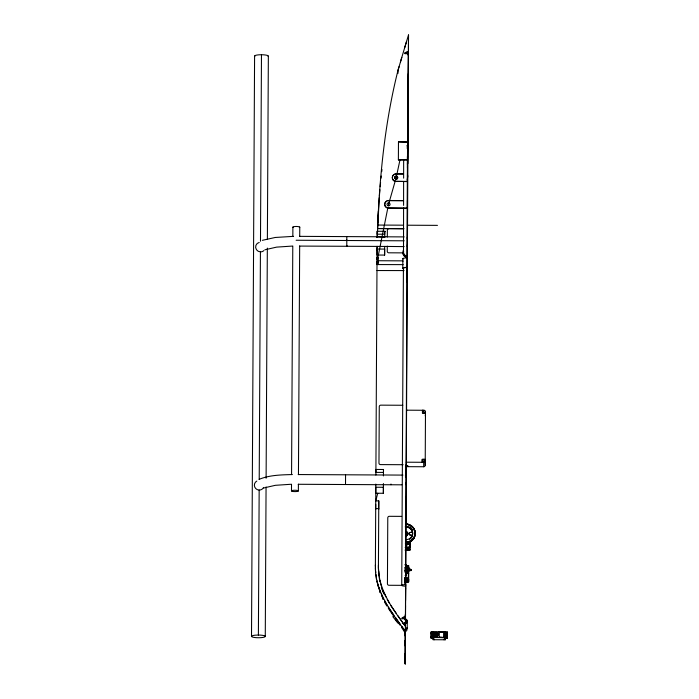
<?xml version="1.0" encoding="UTF-8"?>
<svg xmlns="http://www.w3.org/2000/svg" width="699" height="699" viewBox="0 0 699 699"><rect width="100%" height="100%" fill="white"/><g stroke="black" fill="none" stroke-linecap="round" stroke-linejoin="round"><path stroke-width="1.05" d="M405.28 653.993L405.254 664.05L408.513 34.95L406.25 42.447A171.622 9.515 -73.8 0 0 404.607 47.943L404.581 48.03A173.343 9.611 -73.8 0 0 401.803 57.388L400.44 62.019M405.341 641.298L405.306 643.683L405.341 641.298L405.001 642.486M405.184 618.921L405.499 614.858L405.184 619.803M405.324 645.107L405.027 643.176M405.621 577.243L405.621 576.483M346.774 246.065L346.809 239.399M375.459 567.99L375.625 572.734L375.625 571.546M405.341 635.872L405.411 629.039L405.359 633.154L401.645 627.519L401.645 626.33L405.359 631.372C391.038 611.983 374.437 590.559 375.398 565.019M375.913 574.499L376.473 579.401L376.481 578.213M377.014 261.155L376.997 264.039L377.906 264.047L377.949 257.415L377.032 257.407L377.023 259.399M378.43 565.037C377.582 588.401 392.025 608.418 405.385 626.138L402.441 622.206L402.432 623.394M378.648 572.595L378.657 571.406M378.91 575.251L378.919 574.062M379.47 578.964L379.478 577.776M380.003 581.594L380.011 580.406L380.964 585.351M383.122 590.55L383.122 591.738L382.091 588.881M384.153 594.255L384.153 593.067L385.953 596.955M407.447 200.587L407.412 208.319L388.522 208.04A3.853 3.775 0.1 0 1 384.695 204.248A3.853 3.775 0.1 0 1 388.565 200.491L403.253 200.569M388.539 205.751L388.557 202.963M387.569 200.796A3.853 3.775 0.1 0 1 388.565 200.674L388.565 200.491M407.5 173.859L407.456 181.591L396.15 181.356A3.853 3.775 0.1 0 1 392.322 177.555A3.853 3.775 0.1 0 1 396.193 173.806L403.384 173.841M396.15 181.53A3.853 3.775 0.1 0 1 392.322 177.738A3.853 3.775 0.1 0 1 396.193 173.981L396.193 173.806M407.5 155.798L407.473 159.914L398.378 159.87L407.473 159.739M407.569 142.08L398.474 141.853L407.569 142.08L407.543 148.249L407.089 148.249M403.498 253.44L403.498 253.003C401.619 254.646 405.455 257.328 407.325 256.952M403.498 252.252L403.576 207.577M403.576 205.392L403.62 181.425M403.629 178.158L403.655 159.634M405.403 256.699L404.179 255.345A4.456 4.369 0.1 0 1 403.498 250.067M404.974 653.443L405.254 663.919M405.472 575.705L405.132 575.391L406.329 575.242M405.071 564.801L405.534 564.346M405.341 580.546L405.35 579.654L408.679 579.733M405.621 577.426L405.167 577.426L405.149 580.153M405.603 589.047L405.603 588.453M405.603 579.847L405.149 580.738M406.171 256.952L406.171 256.192L407.325 256.358M405.63 575.626L406.206 575.522M405.874 574.875L405.507 575.146L405.787 574.176M405.595 581.673L405.603 581.262M405.612 578.921L405.621 576.981M405.778 507.43L406.04 499.916L405.586 499.916M405.149 580.589L405.953 580.546M405.953 579.716L405.953 580.607M406.023 507.483L405.813 505.91M405.569 503.236L406.023 503.236L406.032 500.895M406.241 469.169L406.18 476.744M406.241 468.575L406.25 467.081M406.268 464.11L406.259 466.661L423.69 466.749A1.512 1.485 0.1 0 0 425.21 465.272L425.481 411.772A1.512 1.485 0.1 0 0 423.218 410.47A1.512 1.485 0.1 0 0 423.201 413.039A1.512 1.485 0.1 0 0 425.481 411.772L425.473 416.22A1.512 1.485 0.1 0 0 425.272 415.477M406.783 273.117L406.783 272.706M407.246 270.12L406.809 268.87L406.792 270.863M405.927 570.838L406.337 570.541A0.909 0.891 0.1 0 0 406.346 569.283A0.909 0.891 0.1 0 0 405.062 569.274M406.337 570.611L406.573 570.201A0.909 0.891 0.1 0 0 406.346 569.336L406.346 569.283M405.193 564.652L406.268 564.661L405.726 564.434M406.556 411.073L406.556 409.116M406.329 575.364L406.407 575.19M406.451 569.178L406.905 568.27M407.255 269.849L407.246 270.863M407.255 282.483L407.543 147.043M405.254 581.987L406.591 581.699M407.43 571.153C405.368 572.787 410.068 569.624 411.073 570.637M407.089 571.336C407.473 570.681 404.415 570.061 405.464 570.838M407.237 627.912L407.246 621.795M407.491 581.996C410.191 581.472 406.897 582.686 407.875 581.446M408.67 582.005L408.758 565.683L407.561 565.683L407.893 566.094M409.404 544.084L407.552 544.093L409.404 544.215M407.622 571.127L411.353 570.367M410.898 569.397L407.631 568.829L411.082 569.467M407.84 549.589L407.84 550.122L407.709 549.431M408.74 569.563L408.749 567.544L406.722 567.536M411.23 570.524L411.431 570.192M411.362 569.746L411.431 569.921M412.497 535.111L412.602 533.145M423.69 466.749L423.699 462.292L406.268 462.205M425.21 465.272L425.219 460.816A1.512 1.485 0.1 0 0 422.956 459.514A1.512 1.485 0.1 0 0 422.939 462.091A1.512 1.485 0.1 0 0 425.219 460.816M433.135 638.108L430.933 637.986L433.135 637.995L433.467 631.573L447.491 632.123L445.289 632.228M431.641 634.386L430.96 633.836L431.833 634.246M432.305 633.277C431.274 632.438 430.357 633.311 432.183 633.119M433.17 631.747L430.968 632.158L433.17 632.167M431.327 637.401L431.327 635.81L432.288 636.247M432.244 634.718L433.153 634.666L432.244 634.718L432.244 635.251L433.153 635.199M433.135 639.716L433.441 637.523L439.199 637.549L445.263 637.82L445.254 639.777L433.135 639.716L433.144 637.846M434.341 639.725L434.35 639.131M444.048 639.83L444.048 639.174M446.18 635.382L445.272 635.321L446.18 635.382L446.189 634.736L445.28 634.727L446.189 634.736M445.263 638.178L447.456 638.187L445.263 638.056L445.289 631.87M447.281 637.252L447.124 637.366M446.451 636.029L447.465 636.37L447.203 635.959M346.774 246.319L346.774 245.847M377.014 261.443L377.014 261.243M377.137 237.328L377.137 236.839L384.712 237.293M377.547 225.061L403.227 225.183M377.906 264.047L377.923 261.164M377.932 259.408L377.932 259.049M383.454 475.486L383.454 475.075M383.393 487.29L375.809 487.247L375.782 493.241L383.367 493.276L383.393 487.247M384.625 255.083L384.651 249.089L377.076 249.054L377.049 255.039L384.625 255.083L384.668 246.441L299.487 246.083M398.019 73.325L398.037 70.188L399.077 66.65M405.586 584.058L405.132 584.058L405.149 580.441M405.149 581.175L405.14 581.786L405.149 581.262M407.237 272.619L407.229 275.502L406.766 275.502L406.783 272.619M405.306 643.185L405.341 641.831M405.481 619.803L405.49 618.921M405.333 643.77L405.333 642.652M405.306 642.486L405.315 640.494M405.595 582.005L405.603 581.175M405.603 580.292L405.569 573.783L405.839 574.255M406.04 499.488L406.058 496.605L405.603 496.605M406.136 484.337L406.145 482.668M406.18 477.277L406.189 475.608M407.491 156.847L407.465 164.571L407.569 141.897M407.5 156.279L405.437 617.829A2.272 0.446 0.3 0 0 403.236 618.152L402.047 618.702L402.056 617.811L403.244 617.261A2.272 0.446 0.3 0 1 405.437 616.937L403.926 617.366L405.437 617.68M407.552 145.27L407.098 146.257M407.237 271.439L406.792 271.448M407.412 244.484L407.403 246.642L407.412 245.812M407.447 239.075L407.447 237.162M408.041 134.916L408.513 34.95M405.114 578.545L408.382 578.562L408.391 577.767L405.114 577.75M412.602 533.494L412.261 531.441M251.509 636.361L254.585 56.042M258.394 635.041L254.952 635.208A6.885 1.346 0.3 0 0 254.952 637.54L256.612 637.689A6.885 1.346 0.3 0 0 265.209 636.606A6.885 1.346 0.3 0 0 258.394 635.041L259.163 490.069M259.215 479.427L260.43 251.876A4.884 4.771 26.7 0 1 259.215 242.431M260.482 241.216L261.47 54.732A6.885 1.346 0.3 0 1 268.119 56.462M265.271 636.431L266.066 486.985M266.109 478.256L267.333 248.093M267.376 239.373L268.355 56.112M291.483 490.908L291.518 484.162M291.57 474.604L292.785 245.969M292.837 236.402L292.89 227.123M298.368 490.943L298.403 484.197M298.456 474.638L299.67 246.004M299.714 236.437L299.766 227.158M346.809 239.303L346.826 236.664M377.023 259.312L377.023 258.77M375.389 566.207L375.721 504.337M375.835 484.494L375.695 509.492M375.879 475.032L377.093 246.301M377.145 237.415L377.172 231.264L385.289 231.308M377.757 493.249L375.747 500.877L378.779 500.886L378.421 567.938L379.513 579.523M378.727 509.501L378.779 500.886M383.367 493.276L383.419 483.551M383.454 475.923L383.489 469.492L375.913 469.457L375.887 472.384L383.471 472.428L383.489 469.492M384.721 237.459L384.756 231.299L384.73 234.226L377.154 234.191L377.172 231.264M387.281 246.127L387.255 251.308A1.512 1.485 0.1 0 0 388.758 252.802L402.921 252.872M387.325 236.996L387.36 230.163A1.512 1.485 0.1 0 1 388.889 228.687M396.158 179.154L396.176 176.183M398.378 159.87L398.474 141.853M402.807 268.206L402.86 258.7M401.733 585.386A3.853 0.751 0.3 0 1 405.586 584.652L405.586 586.155A3.853 0.751 0.3 0 1 401.733 585.386L403.419 268.215M403.236 618.152L403.244 617.261M406.224 52.207L405.044 52.757L405.036 53.648L406.224 53.098L406.224 52.207A2.272 0.446 0.3 0 1 408.426 51.883L407.709 52.067M406.792 270.775L406.792 270.233M405.018 645.824L405.027 643.762M405.009 642.049L405.009 640.494M405.132 584.058L405.167 577.426M406.766 275.502L406.809 268.87M405.123 630.952L404.957 663.666M405.158 579.331L405.158 578.781M407.447 168.109L407.473 163.4M407.491 157.266L407.5 156.427M407.552 146.257L407.098 145.409M405.036 635.872L405.044 634.788M405.167 619.061L405.499 614.867M405.595 581.559L405.603 580.441M405.612 580.153L405.612 579.419M405.612 574.657L405.56 575.067M404.931 571.485L405.691 571.686L405.691 572.551L406.827 572.263L408.085 569.781M406.04 499.837L406.049 498.946M407.246 270.775L407.255 270.233M407.438 238.595L407.456 236.917M405.464 619.838L405.542 605.596M405.569 600.458L405.665 584.277M405.612 579.331L405.612 578.789M405.708 568.715L405.927 567.911M406.032 501.332L406.032 501.873M406.145 483.219L406.136 484.756M408.382 578.562L408.408 573.311M408.469 550.27L405.289 549.895M409.544 543.586L409.57 541.533M409.867 541.052L409.745 547.273L405.289 547.334L409.841 547.002M410.173 541.244L410.13 549.3M430.933 638.1L430.942 636.806L431.816 637.339L432.384 636.501M430.951 636.3L430.96 633.836M430.96 633.329L430.968 632.036M433.441 637.523L433.467 631.573M436.167 636.789C427.473 631.302 444.931 631.398 436.167 636.789L436.176 635.933C430.374 632.272 442.013 632.333 436.176 635.933M436.193 632.953L436.193 632.333M439.199 637.549L439.234 631.608M443.751 637.278L443.778 631.922L439.225 631.905L444.381 632.132L444.354 637.479L439.199 637.252L442.292 637.392M445.254 639.777L445.263 638.589L444.66 638.589M447.456 638.187L447.465 636.894M346.783 245.969L346.783 245.524M345.516 484.145L345.559 474.883M375.826 484.101L375.826 484.66M377.941 258.394L377.949 257.415M390.986 484.031L390.986 484.748M407.491 160.001L407.5 158.944M405.044 634.587L405.105 629.249M405.193 614.884L405.49 615.775M405.411 628.567L405.385 631.118M437.469 225.366L407.508 225.218M447.465 636.37L447.482 633.914M384.668 246.415L404.153 246.616M407.552 145.838L408.426 52.775L405.079 52.74L405.036 53.648C413.668 53.893 403.279 53.307 408.417 52.923M406.023 506.889L405.813 506.329L406.381 523.97M447.482 633.399L447.491 632.123M408.749 567.544L404.704 567.64M377.076 250.539L377.119 247.289M401.794 57.423L398.037 70.188C384.992 121.897 379.697 175.362 377.539 228.556L403.987 228.704M405.001 643.674L405.036 641.367M377.259 237.529L379.234 197.8M377.731 222.832L378.342 210.993M379.4 195.781L379.924 189.726M380.186 186.694L380.579 182.509M414.953 535.172L415.171 532.804A9.288 9.104 0.1 0 0 410.898 525.508M381.034 178.166L381.261 175.999M381.715 171.657L381.977 169.507M406.451 533.791L405.743 533.014M407.657 548.986L407.648 549.528M405.525 564.949L405.883 565.342M405.883 566.111L405.778 565.858M405.551 568.016L405.822 567.544L405.647 568.069M405.936 566.129L405.883 565.797M407.84 549.825C407.124 548.243 409.579 548.811 408.627 550.122L408.845 549.143M408.828 549.536L408.399 548.566L407.631 549.134M410.147 547.064L409.964 547.876M405.691 571.686L406.766 571.258L407.168 569.825L408.085 569.903M410.138 549.536L410.051 549.982M407.998 566.347L407.036 567.186L406.582 565.972M407.753 569.921L407.316 568.75L405.647 567.955M409.955 570.148L409.736 569.886M410.47 570.113L410.863 570.27M432.358 636.815L432.358 636.308M407.229 180.01L407.823 175.781M406.434 574.997L406.862 571.861M377.39 259.984L387.901 207.559M406.399 581.28L406.53 580.799M407.919 581.253L407.657 581.883M446.067 636.343L446.102 637.025M446.032 636.649L446.285 636.02M396.167 177.668L399.994 159.844M405.298 571.633L405.097 572.472L405.804 572.385M435.582 636.71L435.783 635.88M407.351 543.735L407.316 543.927A1.573 1.547 0.1 0 1 405.997 544.914L405.988 544.853M388.548 204.353L395.293 180.744M404.607 47.943L406.565 41.424M407.762 54.854L408.434 52.801M406.102 568.768L406.302 568.173M436.587 633.006L436.779 632.412M407.552 544.093L407.465 544.434A1.879 1.844 0.1 0 1 405.831 545.351M405.944 548.907C405.071 546.19 409.439 549.213 410.121 547.221M409.544 543.507L405.333 543.726M409.841 543.665L409.553 544.163M405.28 550.253L409.684 550.253L410.112 549.449M405.49 572.429L405.525 572.035M407.971 566.539L407.237 567.09L406.503 566.531M408.085 570.288L408.137 569.825M410.925 570.052L410.479 570.052M432.297 634.019L432.375 633.338M406.442 581.087L406.818 580.546M435.04 636.483L435.416 635.723M446.084 633.486L446.303 633.049M406.844 568.401L406.46 568.916L407.674 569.222M436.945 633.163L437.329 632.639M406.337 570.541A0.909 0.891 0.1 0 1 405.053 570.533A0.909 0.891 0.1 0 0 406.337 570.602L406.346 569.336L405.245 569.204M405.665 534.455L406.757 533.643L405.673 532.821M406.128 570.401L405.7 569.37L405.271 570.401M407.779 569.982L407.211 570.209M432.279 636.876L431.091 637.025M434.568 636.134L435.11 635.487M446.172 633.311L447.369 633.233M406.128 569.563L407.098 568.61M406.774 569.161L407.631 568.942M437.259 633.399L437.801 632.997M406.302 533.975L405.735 534.185M409.955 549.72L408.627 549.886M409.832 550.052L405.28 550.104M431.091 636.09L431.825 635.784L432.358 636.431M405.874 506.626L405.874 506.207M434.21 635.662L434.865 635.181M433.983 635.129L434.717 634.823M264.877 249.796L276.603 247.123L292.068 246.092M259.111 479.339C269.569 475.014 281.19 474.883 292.331 474.542M263.61 487.998L275.345 485.316L290.801 484.285M405.743 533.381L406.198 533.643L405.735 533.896M409.841 547.579L405.289 547.632M437.504 633.705L438.159 633.46M262.317 240.334L275.24 237.468L293.597 236.349M446.46 633.058L447.22 633.102M447.133 634.273L446.381 634.22M447.124 637.243L446.215 637.069M433.913 634.552L434.664 634.439M405.743 533.084L406.189 533.145M405.769 568.069L405.123 568.165L405.315 568.768M405.472 569.117L405.936 569.126M405.927 570.83L405.464 570.821M437.653 634.063L438.387 633.993M406.617 542.179L407.832 542.092M407.7 52.512C409.23 52.434 408.033 53.578 407.089 52.906M407.01 580.598L407.727 580.834M405.437 617.986C400.239 618.449 411.003 618.895 402.047 618.702M407.089 147.218L407.543 147.218M396.193 173.981L403.384 174.016M396.15 181.356L407.456 181.408M388.565 200.674L403.253 200.744M388.522 208.04L407.412 208.136M299.469 236.358L404.205 236.9M296.131 240.246L404.179 240.806M377.032 258.01L377.941 258.018M377.932 260.727L402.877 260.858L402.947 261.409M377.006 262.317L377.914 262.326M377.014 264.563L403.166 264.633M407.334 267.507L407.255 267.507A3.853 0.751 0.3 0 0 403.55 268.407M406.801 269.473L407.255 269.473M404.031 270.583L376.988 270.53M406.792 272.042L407.246 272.042M406.792 272.191L407.246 272.191M406.774 273.781L407.229 273.781M402.781 405.263L380.798 405.149A1.512 1.485 0.1 0 0 379.277 406.626L378.972 463.105A1.512 1.485 0.1 0 0 380.483 464.599L403.131 464.713M406.547 410.182L423.97 410.278M406.259 465.604L407.779 465.613L407.779 466.207L406.259 466.198M298.211 474.551L402.939 475.093M405.35 475.862L406.233 475.87L406.189 475.189M298.22 484.276L401.811 484.818M405.595 498.326L406.049 498.326M405.586 500.065L406.04 500.065M405.586 500.659L406.04 500.659M405.569 502.633L406.023 502.633M375.695 508.601L378.727 508.619M401.628 516.369L389.299 516.308A1.512 1.485 0.1 0 0 387.779 517.784L387.429 583.779A1.512 1.485 0.1 0 0 388.941 585.273L402.484 585.343M412.593 532.385L410.47 532.367A1.354 1.328 0.1 0 0 409.107 533.695A1.354 1.328 0.1 0 0 410.453 535.023L412.585 535.041M407.674 548.365L409.527 548.374M405.324 565.788L406.923 565.797M408.749 567.841L405.909 567.623M406.233 573.294L408.714 573.311M405.167 578.021L405.621 578.029M404.642 579.471L408.679 579.497L408.679 581.454L405.647 581.498M405.149 579.995L405.603 580.004M405.14 582.328L405.595 582.337M433.135 638.528L433.747 638.589M405.254 581.865L406.835 581.874M377.539 228.538L403.262 228.748M405.499 524.084L407.919 524.294M433.992 633.976L434.726 634.054M406.329 256.961L407.325 257.075M407.325 256.638L405.097 256.044M405.901 532.262L406.53 532.507M405.901 532.332L406.224 532.376A1.258 1.232 0.1 0 1 405.883 534.726M437.696 634.447L438.456 634.57M443.778 631.922L444.381 632.132M434.219 633.434L434.874 633.696M407.438 568.916L406.381 564.696M407.159 570.594L407.893 570.908M437.644 634.832L438.378 635.146M406.835 581.996L406.477 581.542M404.179 256.105L405.088 256.612M404.607 255.432L405.105 255.729M408.539 548.628L408.828 549.231M407.01 570.952L407.666 571.45M437.495 635.19L438.142 635.688M434.586 632.979L435.119 633.39M446.364 637.313L446.041 636.719M406.766 571.258L407.299 571.904M437.251 635.496L437.784 636.142M395.66 619.463L397.521 621.848M392.821 616.632L397.845 623.08M406.268 564.539L406.46 564.993M435.058 632.621L435.433 633.154M390.907 605.649L396.281 613.364M397.993 615.819L401.881 621.402M446.233 634.211L446.058 633.748M407.727 580.72L407.901 581.184M387.211 599.384L389.465 603.351M406.451 571.494L406.827 572.263M436.936 635.732L437.312 636.501M381.296 586.95L383.585 593.32M446.119 634.054L446.041 633.556M407.84 580.878L407.91 581.376M435.608 632.403L435.8 633.006M436.569 635.88L436.761 636.719M406.084 571.642L406.276 572.481M403.498 253.003L403.62 253.947M414.979 531.284L415.171 533.66A9.288 9.104 0.1 0 1 406.285 542.284M414.961 531.974L415.057 534.324M406.224 53.098A2.272 0.446 0.3 0 1 408.417 52.775M408.312 73.657A956.066 0.655 -89.7 0 1 407.849 163.54M407.325 256.044A3.853 3.775 0.1 0 1 403.629 251.273M388.522 208.223A3.853 3.775 0.1 0 1 386.634 201.163M254.82 56.392A6.885 1.346 0.3 0 1 261.47 54.732M263.409 487.78A4.884 4.771 26.7 0 1 255.755 488.584A4.884 4.771 26.7 0 1 256.804 481.078M263.89 250.565A4.884 4.771 26.7 0 1 260.43 251.876M293.344 227.463A3.443 0.673 0.3 0 1 296.324 226.467A3.443 0.673 0.3 0 1 299.303 227.498M409.5 527.465A7.156 7.016 0.1 0 1 412.104 530.043M407.779 526.976A7.156 7.016 0.1 0 1 412.104 530.27M403.008 258.927A4.456 0.874 0.3 0 1 407.316 257.844M403.41 268.652A4.456 0.874 0.3 0 1 407.264 267.359M403.463 258.7A3.853 0.751 0.3 0 1 403.594 258.508M406.486 628.759A1.512 1.485 0.1 0 1 405.009 631.241M404.337 630.856A1.512 1.485 0.1 0 1 403.943 630.183M406.932 627.912A1.512 1.485 0.1 0 1 405.804 629.345M407.176 627.457A1.817 1.782 0.1 0 1 404.939 629.624M407.185 621.332A1.817 1.782 0.1 0 1 404.948 623.508M406.346 620.249A1.817 1.782 0.1 0 1 407.01 620.904M406.94 621.795A1.512 1.485 0.1 0 1 405.027 623.22M406.503 620.738A1.512 1.485 0.1 0 1 406.739 621.053M405.044 619.76A1.512 1.485 0.1 0 1 406.94 621.201A1.512 1.485 0.1 0 1 405.027 622.626M406.888 621.761A1.512 1.485 0.1 0 1 405.027 622.809A1.817 1.782 0.1 0 0 407.246 621.027A1.817 1.782 0.1 0 0 404.966 619.288M406.503 620.328A1.512 1.485 0.1 0 1 406.897 620.992M405.044 619.576A1.512 1.485 0.1 0 1 406.94 621.027A1.512 1.485 0.1 0 1 405.027 622.451M406.346 619.83A1.817 1.782 0.1 0 1 404.948 623.089M404.966 619.646A1.817 1.782 0.1 0 1 405.909 619.655M405.507 523.97A9.288 9.104 0.1 0 1 415.18 533.119A9.288 9.104 0.1 0 1 405.411 542.162M405.595 531.799A1.931 1.896 0.1 0 1 407.823 533.687A1.931 1.896 0.1 0 1 405.569 535.548M405.341 526.452A6.772 6.641 0.1 0 1 412.646 532.524A6.772 6.641 0.1 0 1 406.451 539.689M405.341 527.055A6.772 6.641 0.1 0 1 410.217 538.78M405.595 531.616A1.931 1.896 0.1 0 1 407.823 533.503A1.931 1.896 0.1 0 1 405.577 535.364M410.453 535.102A1.354 1.328 0.1 0 1 409.107 533.765A1.354 1.328 0.1 0 1 410.47 532.446M406.381 524.084A9.288 9.104 0.1 0 1 410.252 525.141M412.078 536.727A7.156 7.016 0.1 0 1 409.439 539.279M409.509 527.125A7.156 7.016 0.1 0 1 412.113 529.702M409.509 527.352A7.156 7.016 0.1 0 1 412.113 529.929M405.97 524.381A9.209 9.026 0.1 0 1 415.101 533.459A9.209 9.026 0.1 0 1 405.874 542.441M415.066 532.813A9.209 9.026 0.1 0 1 405.874 542.555M408.347 524.818A9.209 9.026 0.1 0 1 412.41 527.151M412.952 527.736A9.209 9.026 0.1 0 1 414.787 531.205M405.892 532.647A1.005 0.987 0.1 0 1 406.897 533.643A1.005 0.987 0.1 0 1 405.883 534.621M414.961 532.201A9.209 9.026 0.1 0 1 405.874 542.782M411.187 526.364A9.209 9.026 0.1 0 1 412.41 527.378M413.476 528.636A9.209 9.026 0.1 0 1 414.568 530.733M414.961 532.315A9.209 9.026 0.1 0 1 405.866 542.896M413.476 528.75A9.209 9.026 0.1 0 1 414.568 530.847M407.465 544.303A1.879 1.844 0.1 0 1 405.831 545.22M407.368 535.338A2.088 2.053 0.1 0 1 406.425 535.862M405.167 570.865A1.057 1.04 0.1 0 0 406.757 569.973A1.057 1.04 0.1 0 0 405.175 569.065A1.057 1.04 0.1 0 1 406.757 569.912A1.057 1.04 0.1 0 1 405.167 570.803M377.067 581.122L378.019 586.068L377.067 581.122M378.893 587.728L380.265 592.726L378.893 587.728M381.392 594.299L383.192 599.366L381.392 594.299M384.564 600.834L384.564 602.022L386.809 605.981L386.809 604.792L384.564 600.834M388.408 607.317L388.399 608.506L393.782 616.23L393.782 615.041L388.408 607.317M395.485 617.497L395.485 618.685L399.933 625.063L399.933 623.875L395.485 617.497M405.437 617.54C405.237 619.131 402.615 617.095 405.437 617.54M422.196 459.313L422.179 462.284L425.228 459.33L422.196 459.313M422.458 410.269L422.441 413.24L425.473 413.258L422.458 410.269M405.499 566.784L405.909 566.959L405.56 566.688M405.464 573.031L405.901 573.145L405.464 573.031M408.662 569.921L409.098 570.043L408.688 569.868M395.407 178.953A1.512 1.485 0.1 0 0 397.687 177.677A1.512 1.485 0.1 0 0 395.416 176.375A1.512 1.485 0.1 0 0 395.407 178.953A1.512 1.485 0.1 0 0 397.687 177.581A1.512 1.485 0.1 0 0 395.416 176.288A1.512 1.485 0.1 0 0 395.407 178.857M387.779 205.637A1.512 1.485 0.1 0 0 390.059 204.361A1.512 1.485 0.1 0 0 387.796 203.068A1.512 1.485 0.1 0 0 387.779 205.637M292.497 491.388A3.443 0.673 0.3 0 0 298.246 491.117A3.443 0.673 0.3 0 0 294.034 490.27A3.443 0.673 0.3 0 0 292.497 491.388M435.722 634.972A0.909 0.891 0.1 0 0 437.093 634.211A0.909 0.891 0.1 0 0 435.73 633.434A0.909 0.891 0.1 0 0 435.722 634.972M435.722 635.216A0.909 0.891 0.1 0 0 437.093 634.447A0.909 0.891 0.1 0 0 435.73 633.67A0.909 0.891 0.1 0 0 435.722 635.216"/></g></svg>
